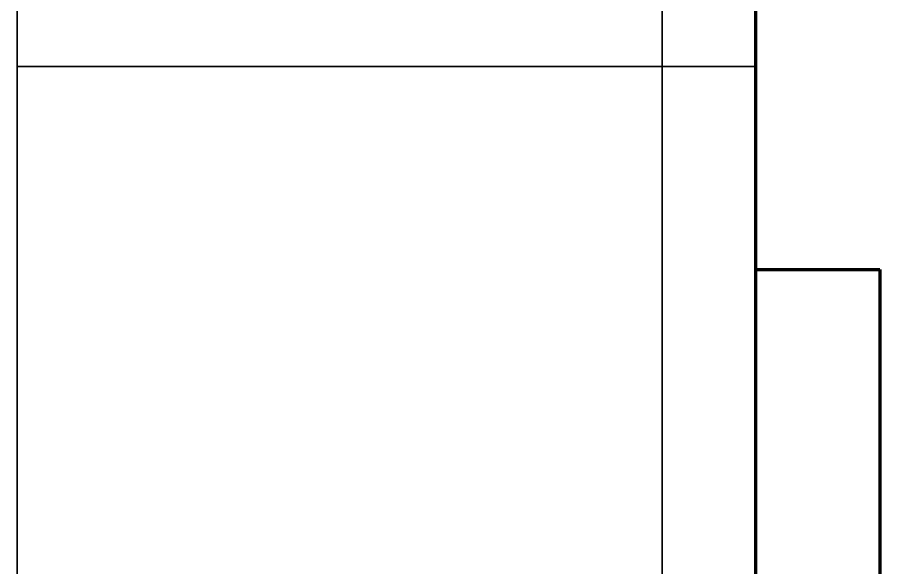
# Model space of a CAD drawing. Header units: millimetres. Extents: x 0 to 2208, y 0 to 420.
# Drawn here: x 110.709 to 113.484, y 76.775 to 78.545 of the extents above; entities that cross this region are included whole.
import ezdxf

# ---------------------------------------------------------------- set-up
doc = ezdxf.new("R2010")
doc.units = ezdxf.units.MM
doc.linetypes.add('IRAM-E-TRAZOS', pattern=[5, 4, -1])
doc.layers.add('01-VISIBLE', color=7, linetype='CONTINUOUS', lineweight=70)
doc.layers.add('02-OCULTA', color=4, linetype='IRAM-E-TRAZOS', lineweight=35)

msp = doc.modelspace()

# ---------------------------------------------------------------- linework, layer by layer
at = {"layer": '01-VISIBLE'}
msp.add_line((113.0841, 77.7341), (113.4841, 77.7341), dxfattribs=at)
for points in [[(113.0841, 78.5936), (113.0841, 78.5434), (113.0841, 78.4933), (113.0841, 78.4431), (113.0841, 78.3929), (113.0841, 78.3428), (113.0841, 78.2926), (113.0841, 78.2424), (113.0841, 78.1923), (113.0841, 78.1421), (113.0841, 78.0919), (113.0841, 78.0418), (113.0841, 77.9916), (113.0841, 77.9414), (113.0841, 77.8913), (113.0841, 77.8411), (113.0841, 77.7909), (113.0841, 77.7408), (113.0841, 77.6906), (113.0841, 77.6404), (113.0841, 77.5902), (113.0841, 77.5401), (113.0841, 77.4899), (113.0841, 77.4397), (113.0841, 77.3896), (113.0841, 77.3394), (113.0841, 77.2892), (113.0841, 77.2391), (113.0841, 77.1889), (113.0841, 77.1387), (113.0841, 77.0886), (113.0841, 77.0384), (113.0841, 76.9882), (113.0841, 76.9381), (113.0841, 76.8879), (113.0841, 76.8377), (113.0841, 76.7876), (113.0841, 76.7374)], [(113.4841, 77.7341), (113.4841, 77.6841), (113.4841, 77.6341), (113.4841, 77.5841), (113.4841, 77.5341), (113.4841, 77.4841), (113.4841, 77.4341), (113.4841, 77.3841), (113.4841, 77.3341), (113.4841, 77.2841), (113.4841, 77.2341), (113.4841, 77.1841), (113.4841, 77.1341), (113.4841, 77.0841), (113.4841, 77.0341), (113.4841, 76.9841), (113.4841, 76.9341), (113.4841, 76.8841), (113.4841, 76.8341), (113.4841, 76.7841), (113.4841, 76.7341)]]:
    msp.add_lwpolyline(points, dxfattribs=at)
at = {"layer": '02-OCULTA'}
msp.add_line((110.7091, 78.3866), (113.0841, 78.3866), dxfattribs=at)
for points in [[(110.7091, 76.7411), (110.7091, 76.7941), (110.7091, 76.8471), (110.7091, 76.9001), (110.7091, 76.9531), (110.7091, 77.0061), (110.7091, 77.0591), (110.7091, 77.1121), (110.7091, 77.1651), (110.7091, 77.2181), (110.7091, 77.2711), (110.7091, 77.3241), (110.7091, 77.3771), (110.7091, 77.4301), (110.7091, 77.4831), (110.7091, 77.5361), (110.7091, 77.5891), (110.7091, 77.6421), (110.7091, 77.6951), (110.7091, 77.7481), (110.7091, 77.8011), (110.7091, 77.8541), (110.7091, 77.9071), (110.7091, 77.9601), (110.7091, 78.0131), (110.7091, 78.0661), (110.7091, 78.1191), (110.7091, 78.1721), (110.7091, 78.2251), (110.7091, 78.2781), (110.7091, 78.3311), (110.7091, 78.3841), (110.7091, 78.4371), (110.7091, 78.4901), (110.7091, 78.5431), (110.7091, 78.5961)], [(112.7841, 76.7601), (112.7841, 76.8141), (112.7841, 76.8681), (112.7841, 76.9221), (112.7841, 76.9761), (112.7841, 77.0301), (112.7841, 77.0841), (112.7841, 77.1381), (112.7841, 77.1921), (112.7841, 77.2461), (112.7841, 77.3001), (112.7841, 77.3541), (112.7841, 77.4081), (112.7841, 77.4621), (112.7841, 77.5161), (112.7841, 77.5701), (112.7841, 77.6241), (112.7841, 77.6781), (112.7841, 77.7321), (112.7841, 77.7861), (112.7841, 77.8401), (112.7841, 77.8941), (112.7841, 77.9481), (112.7841, 78.0021), (112.7841, 78.0561), (112.7841, 78.1101), (112.7841, 78.1641), (112.7841, 78.2181), (112.7841, 78.2721), (112.7841, 78.3261), (112.7841, 78.3801), (112.7841, 78.4341), (112.7841, 78.4881), (112.7841, 78.5421), (112.7841, 78.5961)], [(112.7841, 76.7411), (112.7841, 76.7941), (112.7841, 76.8471), (112.7841, 76.9001), (112.7841, 76.9531), (112.7841, 77.0061), (112.7841, 77.0591), (112.7841, 77.1121), (112.7841, 77.1651), (112.7841, 77.2181), (112.7841, 77.2711), (112.7841, 77.3241), (112.7841, 77.3771), (112.7841, 77.4301), (112.7841, 77.4831), (112.7841, 77.5361), (112.7841, 77.5891), (112.7841, 77.6421), (112.7841, 77.6951), (112.7841, 77.7481), (112.7841, 77.8011), (112.7841, 77.8541), (112.7841, 77.9071), (112.7841, 77.9601), (112.7841, 78.0131), (112.7841, 78.0661), (112.7841, 78.1191), (112.7841, 78.1721), (112.7841, 78.2251), (112.7841, 78.2781), (112.7841, 78.3311), (112.7841, 78.3841), (112.7841, 78.4371), (112.7841, 78.4901), (112.7841, 78.5431), (112.7841, 78.5961)], [(113.0841, 76.7601), (113.0841, 76.8141), (113.0841, 76.8681), (113.0841, 76.9221), (113.0841, 76.9761), (113.0841, 77.0301), (113.0841, 77.0841), (113.0841, 77.1381), (113.0841, 77.1921), (113.0841, 77.2461), (113.0841, 77.3001), (113.0841, 77.3541), (113.0841, 77.4081), (113.0841, 77.4621), (113.0841, 77.5161), (113.0841, 77.5701), (113.0841, 77.6241), (113.0841, 77.6781), (113.0841, 77.7321), (113.0841, 77.7861), (113.0841, 77.8401), (113.0841, 77.8941), (113.0841, 77.9481), (113.0841, 78.0021), (113.0841, 78.0561), (113.0841, 78.1101), (113.0841, 78.1641), (113.0841, 78.2181), (113.0841, 78.2721), (113.0841, 78.3261), (113.0841, 78.3801), (113.0841, 78.4341), (113.0841, 78.4881), (113.0841, 78.5421), (113.0841, 78.5961)], [(113.0841, 76.7091), (113.0841, 76.7841), (113.0841, 76.8591), (113.0841, 76.9341), (113.0841, 77.0091), (113.0841, 77.0841), (113.0841, 77.1591), (113.0841, 77.2341), (113.0841, 77.3091), (113.0841, 77.3841), (113.0841, 77.4591), (113.0841, 77.5341), (113.0841, 77.6091), (113.0841, 77.6841), (113.0841, 77.7591), (113.0841, 77.8341), (113.0841, 77.9091), (113.0841, 77.9841), (113.0841, 78.0591), (113.0841, 78.1341), (113.0841, 78.2091), (113.0841, 78.2841), (113.0841, 78.3591), (113.0841, 78.4341), (113.0841, 78.5091), (113.0841, 78.5841)], [(110.7091, 78.5473), (110.7091, 78.4971), (110.7091, 78.4469), (110.7091, 78.3966), (110.7091, 78.3464), (110.7091, 78.2961), (110.7091, 78.2459), (110.7091, 78.1957), (110.7091, 78.1454), (110.7091, 78.0952), (110.7091, 78.045), (110.7091, 77.9947), (110.7091, 77.9445), (110.7091, 77.8943), (110.7091, 77.844), (110.7091, 77.7938), (110.7091, 77.7435), (110.7091, 77.6933), (110.7091, 77.6431), (110.7091, 77.5928), (110.7091, 77.5426), (110.7091, 77.4924), (110.7091, 77.4421), (110.7091, 77.3919), (110.7091, 77.3416), (110.7091, 77.2914), (110.7091, 77.2412), (110.7091, 77.1909), (110.7091, 77.1407), (110.7091, 77.0905), (110.7091, 77.0402), (110.7091, 76.99), (110.7091, 76.9397), (110.7091, 76.8895), (110.7091, 76.8393), (110.7091, 76.789), (110.7091, 76.7388)], [(112.7841, 78.5473), (112.7841, 78.4971), (112.7841, 78.4469), (112.7841, 78.3966), (112.7841, 78.3464), (112.7841, 78.2961), (112.7841, 78.2459), (112.7841, 78.1957), (112.7841, 78.1454), (112.7841, 78.0952), (112.7841, 78.045), (112.7841, 77.9947), (112.7841, 77.9445), (112.7841, 77.8943), (112.7841, 77.844), (112.7841, 77.7938), (112.7841, 77.7435), (112.7841, 77.6933), (112.7841, 77.6431), (112.7841, 77.5928), (112.7841, 77.5426), (112.7841, 77.4924), (112.7841, 77.4421), (112.7841, 77.3919), (112.7841, 77.3416), (112.7841, 77.2914), (112.7841, 77.2412), (112.7841, 77.1909), (112.7841, 77.1407), (112.7841, 77.0905), (112.7841, 77.0402), (112.7841, 76.99), (112.7841, 76.9397), (112.7841, 76.8895), (112.7841, 76.8393), (112.7841, 76.789), (112.7841, 76.7388)], [(112.7841, 78.5471), (112.7841, 78.4969), (112.7841, 78.4466), (112.7841, 78.3964), (112.7841, 78.3462), (112.7841, 78.2959), (112.7841, 78.2457), (112.7841, 78.1955), (112.7841, 78.1452), (112.7841, 78.095), (112.7841, 78.0448), (112.7841, 77.9945), (112.7841, 77.9443), (112.7841, 77.8941), (112.7841, 77.8438), (112.7841, 77.7936), (112.7841, 77.7434), (112.7841, 77.6931), (112.7841, 77.6429), (112.7841, 77.5927), (112.7841, 77.5424), (112.7841, 77.4922), (112.7841, 77.442), (112.7841, 77.3917), (112.7841, 77.3415), (112.7841, 77.2913), (112.7841, 77.241), (112.7841, 77.1908), (112.7841, 77.1406), (112.7841, 77.0903), (112.7841, 77.0401), (112.7841, 76.9899), (112.7841, 76.9396), (112.7841, 76.8894), (112.7841, 76.8392), (112.7841, 76.7889), (112.7841, 76.7387)], [(113.0841, 78.5471), (113.0841, 78.4969), (113.0841, 78.4466), (113.0841, 78.3964), (113.0841, 78.3462), (113.0841, 78.2959), (113.0841, 78.2457), (113.0841, 78.1955), (113.0841, 78.1452), (113.0841, 78.095), (113.0841, 78.0448), (113.0841, 77.9945), (113.0841, 77.9443), (113.0841, 77.8941), (113.0841, 77.8438), (113.0841, 77.7936), (113.0841, 77.7434), (113.0841, 77.6931), (113.0841, 77.6429), (113.0841, 77.5927), (113.0841, 77.5424), (113.0841, 77.4922), (113.0841, 77.442), (113.0841, 77.3917), (113.0841, 77.3415), (113.0841, 77.2913), (113.0841, 77.241), (113.0841, 77.1908), (113.0841, 77.1406), (113.0841, 77.0903), (113.0841, 77.0401), (113.0841, 76.9899), (113.0841, 76.9396), (113.0841, 76.8894), (113.0841, 76.8392), (113.0841, 76.7889), (113.0841, 76.7387)], [(110.7091, 76.735), (110.7091, 76.7851), (110.7091, 76.8351), (110.7091, 76.8851), (110.7091, 76.9352), (110.7091, 76.9852), (110.7091, 77.0353), (110.7091, 77.0853), (110.7091, 77.1354), (110.7091, 77.1854), (110.7091, 77.2355), (110.7091, 77.2855), (110.7091, 77.3356), (110.7091, 77.3856), (110.7091, 77.4357), (110.7091, 77.4857), (110.7091, 77.5358), (110.7091, 77.5858), (110.7091, 77.6359), (110.7091, 77.6859), (110.7091, 77.7359), (110.7091, 77.786), (110.7091, 77.836), (110.7091, 77.8861), (110.7091, 77.9361), (110.7091, 77.9862), (110.7091, 78.0362), (110.7091, 78.0863), (110.7091, 78.1363), (110.7091, 78.1864), (110.7091, 78.2364), (110.7091, 78.2865), (110.7091, 78.3365), (110.7091, 78.3866)], [(110.7091, 78.3866), (110.7091, 78.3365), (110.7091, 78.2865), (110.7091, 78.2364), (110.7091, 78.1864), (110.7091, 78.1363), (110.7091, 78.0863), (110.7091, 78.0362), (110.7091, 77.9862), (110.7091, 77.9361), (110.7091, 77.8861), (110.7091, 77.836), (110.7091, 77.786), (110.7091, 77.7359), (110.7091, 77.6859), (110.7091, 77.6359), (110.7091, 77.5858), (110.7091, 77.5358), (110.7091, 77.4857), (110.7091, 77.4357), (110.7091, 77.3856), (110.7091, 77.3356), (110.7091, 77.2855), (110.7091, 77.2355), (110.7091, 77.1854), (110.7091, 77.1354), (110.7091, 77.0853), (110.7091, 77.0353), (110.7091, 76.9852), (110.7091, 76.9352), (110.7091, 76.8851), (110.7091, 76.8351), (110.7091, 76.7851), (110.7091, 76.735)], [(113.0841, 76.735), (113.0841, 76.7851), (113.0841, 76.8351), (113.0841, 76.8851), (113.0841, 76.9352), (113.0841, 76.9852), (113.0841, 77.0353), (113.0841, 77.0853), (113.0841, 77.1354), (113.0841, 77.1854), (113.0841, 77.2355), (113.0841, 77.2855), (113.0841, 77.3356), (113.0841, 77.3856), (113.0841, 77.4357), (113.0841, 77.4857), (113.0841, 77.5358), (113.0841, 77.5858), (113.0841, 77.6359), (113.0841, 77.6859), (113.0841, 77.7359), (113.0841, 77.786), (113.0841, 77.836), (113.0841, 77.8861), (113.0841, 77.9361), (113.0841, 77.9862), (113.0841, 78.0362), (113.0841, 78.0863), (113.0841, 78.1363), (113.0841, 78.1864), (113.0841, 78.2364), (113.0841, 78.2865), (113.0841, 78.3365), (113.0841, 78.3866)], [(113.0841, 78.3866), (113.0841, 78.3365), (113.0841, 78.2865), (113.0841, 78.2364), (113.0841, 78.1864), (113.0841, 78.1363), (113.0841, 78.0863), (113.0841, 78.0362), (113.0841, 77.9862), (113.0841, 77.9361), (113.0841, 77.8861), (113.0841, 77.836), (113.0841, 77.786), (113.0841, 77.7359), (113.0841, 77.6859), (113.0841, 77.6359), (113.0841, 77.5858), (113.0841, 77.5358), (113.0841, 77.4857), (113.0841, 77.4357), (113.0841, 77.3856), (113.0841, 77.3356), (113.0841, 77.2855), (113.0841, 77.2355), (113.0841, 77.1854), (113.0841, 77.1354), (113.0841, 77.0853), (113.0841, 77.0353), (113.0841, 76.9852), (113.0841, 76.9352), (113.0841, 76.8851), (113.0841, 76.8351), (113.0841, 76.7851), (113.0841, 76.735)], [(113.0841, 76.7341), (113.0841, 76.7841), (113.0841, 76.8341), (113.0841, 76.8841), (113.0841, 76.9341), (113.0841, 76.9841), (113.0841, 77.0341), (113.0841, 77.0841), (113.0841, 77.1341), (113.0841, 77.1841), (113.0841, 77.2341), (113.0841, 77.2841), (113.0841, 77.3341), (113.0841, 77.3841), (113.0841, 77.4341), (113.0841, 77.4841), (113.0841, 77.5341), (113.0841, 77.5841), (113.0841, 77.6341), (113.0841, 77.6841), (113.0841, 77.7341)], [(113.0841, 77.7341), (113.0841, 77.6841), (113.0841, 77.6341), (113.0841, 77.5841), (113.0841, 77.5341), (113.0841, 77.4841), (113.0841, 77.4341), (113.0841, 77.3841), (113.0841, 77.3341), (113.0841, 77.2841), (113.0841, 77.2341), (113.0841, 77.1841), (113.0841, 77.1341), (113.0841, 77.0841), (113.0841, 77.0341), (113.0841, 76.9841), (113.0841, 76.9341), (113.0841, 76.8841), (113.0841, 76.8341), (113.0841, 76.7841), (113.0841, 76.7341)], [(113.4841, 76.7341), (113.4841, 76.7841), (113.4841, 76.8341), (113.4841, 76.8841), (113.4841, 76.9341), (113.4841, 76.9841), (113.4841, 77.0341), (113.4841, 77.0841), (113.4841, 77.1341), (113.4841, 77.1841), (113.4841, 77.2341), (113.4841, 77.2841), (113.4841, 77.3341), (113.4841, 77.3841), (113.4841, 77.4341), (113.4841, 77.4841), (113.4841, 77.5341), (113.4841, 77.5841), (113.4841, 77.6341), (113.4841, 77.6841), (113.4841, 77.7341)]]:
    msp.add_lwpolyline(points, dxfattribs=at)

doc.saveas('drawing.dxf')
